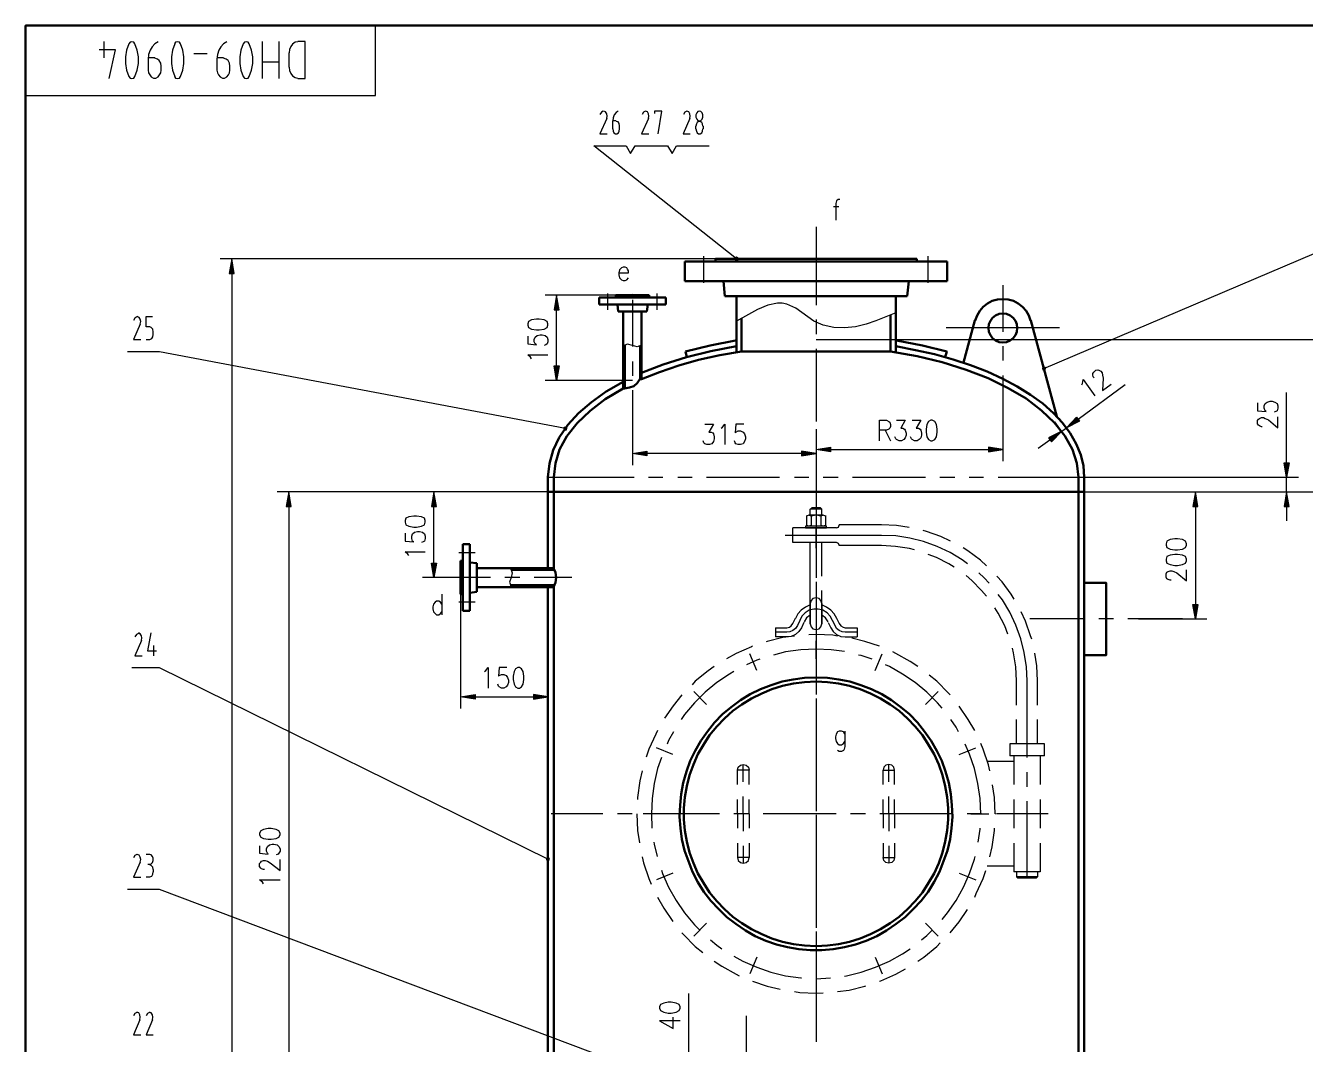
# Model space of a CAD drawing. Header units: millimetres. Extents: x -892 to 4698, y -3687 to 4524.
# Drawn here: x -892 to 1304, y 2776 to 4524 of the extents above; entities that cross this region are included whole.
import ezdxf

# ---------------------------------------------------------------- set-up
doc = ezdxf.new("R2010")
doc.units = ezdxf.units.MM
doc.layers.add('1', color=7, linetype='Continuous')

msp = doc.modelspace()

# ---------------------------------------------------------------- hatches: boundary and pattern name
h = msp.add_hatch(color=0)
h.dxf.hatch_style = 2
h.paths.add_polyline_path([(-542.3, 4098.2), (-533.8, 4098.2), (-537.7, 4123.6)])
h = msp.add_hatch(color=0)
h.dxf.hatch_style = 2
h.paths.add_polyline_path([(464.6, 4121), (462.6, 4122.3), (462.6, 4124.9), (464.6, 4126.2), (467.2, 4124.9), (467.2, 4122.3)])
h = msp.add_hatch(color=0)
h.dxf.hatch_style = 2
h.paths.add_polyline_path([(149.8, 4058.4), (147.9, 4059.7), (147.9, 4062.3), (149.8, 4063.7), (152.4, 4062.3), (152.4, 4059.7)])
h = msp.add_hatch(color=0)
h.dxf.hatch_style = 2
h.paths.add_polyline_path([(15.6, 4036.3), (24, 4036.3), (19.5, 4061)])
h = msp.add_hatch(color=0)
h.dxf.hatch_style = 2
h.paths.add_polyline_path([(15.6, 3939.8), (24, 3939.8), (19.5, 3915.1)])
h = msp.add_hatch(color=0)
h.dxf.hatch_style = 2
h.paths.add_polyline_path([(911.6, 3851.8), (916.9, 3845.3), (894.1, 3833.6)])
h = msp.add_hatch(color=0)
h.dxf.hatch_style = 2
h.paths.add_polyline_path([(863.4, 3816.7), (868.6, 3809.5), (886.2, 3827.7)])
h = msp.add_hatch(color=0)
h.dxf.hatch_style = 2
h.paths.add_polyline_path([(489.3, 3800.4), (489.3, 3792.5), (464.6, 3796.5)])
h = msp.add_hatch(color=0)
h.dxf.hatch_style = 2
h.paths.add_polyline_path([(760.5, 3800.4), (760.5, 3792.5), (785.2, 3796.5)])
h = msp.add_hatch(color=0)
h.dxf.hatch_style = 2
h.paths.add_polyline_path([(174.6, 3793.8), (174.6, 3785.4), (149.8, 3789.9)])
h = msp.add_hatch(color=0)
h.dxf.hatch_style = 2
h.paths.add_polyline_path([(439.8, 3793.8), (439.8, 3785.4), (464.6, 3789.9)])
h = msp.add_hatch(color=0)
h.dxf.hatch_style = 2
h.paths.add_polyline_path([(1268.1, 3773.6), (1276.6, 3773.6), (1272, 3748.9)])
h = msp.add_hatch(color=0)
h.dxf.hatch_style = 2
h.paths.add_polyline_path([(-444.5, 3698.7), (-436.1, 3698.7), (-440, 3724.1)])
h = msp.add_hatch(color=0)
h.dxf.hatch_style = 2
h.paths.add_polyline_path([(-194.9, 3698.7), (-186.5, 3698.7), (-191, 3724.1)])
h = msp.add_hatch(color=0)
h.dxf.hatch_style = 2
h.paths.add_polyline_path([(1111.1, 3698.7), (1119.5, 3698.7), (1115.6, 3724.1)])
h = msp.add_hatch(color=0)
h.dxf.hatch_style = 2
h.paths.add_polyline_path([(1268.1, 3698.7), (1276.6, 3698.7), (1272, 3724.1)])
h = msp.add_hatch(color=0)
h.dxf.hatch_style = 2
h.paths.add_polyline_path([(-194.9, 3601.6), (-186.5, 3601.6), (-191, 3576.8)])
h = msp.add_hatch(color=0)
h.dxf.hatch_style = 2
h.paths.add_polyline_path([(-145.4, 3574.2), (-147.4, 3575.5), (-147.4, 3578.1), (-145.4, 3579.4), (-142.8, 3578.1), (-142.8, 3575.5)])
h = msp.add_hatch(color=0)
h.dxf.hatch_style = 2
h.paths.add_polyline_path([(1111.1, 3530.6), (1119.5, 3530.6), (1115.6, 3505.8)])
h = msp.add_hatch(color=0)
h.dxf.hatch_style = 2
h.paths.add_polyline_path([(-120, 3376.1), (-120, 3368.3), (-145.4, 3372.2)])
h = msp.add_hatch(color=0)
h.dxf.hatch_style = 2
h.paths.add_polyline_path([(-20.3, 3376.1), (-20.3, 3368.3), (4.5, 3372.2)])
h = msp.add_hatch(color=0)
h.dxf.hatch_style = 2
h.paths.add_polyline_path([(747.4, 3170.2), (746.8, 3170.8), (746.8, 3172.1), (747.4, 3172.8), (748.7, 3172.1), (748.7, 3170.8)])
h = msp.add_hatch(color=0)
h.dxf.hatch_style = 2
h.paths.add_polyline_path([(772.2, 3170.2), (771.5, 3170.8), (771.5, 3172.1), (772.2, 3172.8), (773.5, 3172.1), (773.5, 3170.8)])

# ---------------------------------------------------------------- linework, layer by layer
at = {"layer": '1', "color": 0, "lineweight": 25}
for points in [[(-891.6, 4403.8), (-291.4, 4403.8), (-291.4, 4523.8)], [(-748.2, 4433.2), (-737.2, 4482), (-765.2, 4482)], [(-756.7, 4468.4), (-756.7, 4496.4)], [(-714.3, 4492.5), (-718.3, 4481.4), (-720.2, 4470.3), (-720.2, 4458.6), (-718.3, 4447.5), (-714.3, 4436.4), (-712.4, 4433.8), (-709.1, 4433.2), (-705.9, 4433.8), (-703.9, 4436.4), (-700, 4447.5), (-698.1, 4458.6), (-698.1, 4470.3), (-700, 4481.4), (-703.9, 4492.5), (-705.9, 4495.1), (-709.1, 4495.7), (-712.4, 4495.1), (-714.3, 4492.5)], [(-664.2, 4495.7), (-670, 4492.5), (-674.6, 4487.3), (-677.9, 4481.4), (-680.5, 4474.2), (-681.1, 4466.4)], [(-635.5, 4492.5), (-639.4, 4481.4), (-641.4, 4470.3), (-641.4, 4458.6), (-639.4, 4447.5), (-635.5, 4436.4)], [(-625.7, 4492.5), (-627.7, 4495.1), (-630.9, 4495.7), (-634.2, 4495.1), (-636.1, 4492.5)], [(-636.1, 4436.4), (-634.2, 4433.8), (-630.9, 4433.2), (-627.7, 4433.8), (-625.7, 4436.4), (-621.8, 4447.5), (-619.9, 4458.6), (-619.9, 4470.3), (-621.8, 4481.4), (-625.7, 4492.5)], [(-546.2, 4495.7), (-552.1, 4492.5), (-556.6, 4487.3), (-559.9, 4481.4), (-562.5, 4474.2), (-563.2, 4466.4)], [(-518.2, 4492.5), (-522.1, 4481.4), (-524.1, 4470.3), (-524.1, 4458.6), (-522.1, 4447.5), (-518.2, 4436.4), (-516.2, 4433.8), (-513, 4433.2), (-509.7, 4433.8), (-507.8, 4436.4), (-503.8, 4447.5), (-501.9, 4458.6), (-501.9, 4470.3), (-503.8, 4481.4), (-507.8, 4492.5), (-509.7, 4495.1), (-513, 4495.7), (-516.2, 4495.1), (-518.2, 4492.5)], [(-484.9, 4433.2), (-484.9, 4496.4)], [(-456.9, 4496.4), (-456.9, 4433.2)], [(-424.3, 4495.7), (-428.9, 4495.1), (-433.5, 4491.8), (-436.7, 4487.9), (-438.7, 4482.7), (-439.3, 4476.8)], [(-412, 4496.4), (-424.3, 4496.4)], [(-424.3, 4433.2), (-412, 4433.2), (-412, 4496.4)], [(-670, 4468.4), (-681.1, 4468.4)], [(-681.1, 4466.4), (-681.1, 4447.5)], [(-659, 4454), (-659.6, 4459.2), (-662.2, 4463.8), (-665.5, 4466.4), (-670, 4467.7)], [(-580.1, 4475.5), (-602.9, 4475.5)], [(-552.1, 4468.4), (-563.2, 4468.4)], [(-563.2, 4466.4), (-563.2, 4447.5)], [(-541, 4454), (-541.6, 4459.2), (-544.3, 4463.8), (-547.5, 4466.4), (-552.1, 4467.7)], [(-456.9, 4461.2), (-484.9, 4461.2)], [(-440, 4476.8), (-440, 4452.7)], [(-681.1, 4447.5), (-680.5, 4442.9), (-678.5, 4439), (-675.9, 4435.8), (-672, 4433.8), (-668.1, 4433.8), (-664.2, 4435.8), (-661.6, 4439), (-659.6, 4442.9), (-659, 4447.5)], [(-659, 4447.5), (-659, 4454)], [(-563.2, 4447.5), (-562.5, 4442.9), (-560.5, 4439), (-557.9, 4435.8), (-554, 4433.8), (-550.1, 4433.8), (-546.2, 4435.8), (-543.6, 4439), (-541.6, 4442.9), (-541, 4447.5)], [(-541, 4447.5), (-541, 4454)], [(-439.3, 4452.7), (-438.7, 4446.9), (-436.7, 4441.6), (-433.5, 4437.7), (-428.9, 4434.5), (-424.3, 4433.8)], [(99.6, 4377.1), (96.4, 4375.2), (93.8, 4371.3)], [(105.5, 4364.1), (106.1, 4368.6), (105.5, 4372.6), (103.5, 4375.8), (100.3, 4377.1)], [(125, 4377.1), (121.8, 4374.5), (118.5, 4370.6), (116.6, 4365.4), (115.9, 4360.2)], [(177.2, 4364.1), (177.8, 4368.6), (177.2, 4372.6), (175.2, 4375.8), (172, 4377.1), (168.7, 4375.2), (166.1, 4371.3)], [(193.5, 4338), (200, 4377.1), (187.6, 4377.1), (187.6, 4373.2)], [(248.2, 4364.1), (248.9, 4368.6), (248.2, 4372.6), (246.3, 4375.8), (243, 4377.1), (239.7, 4375.2), (237.1, 4371.3)], [(264.5, 4377.1), (261.9, 4376.5), (259.9, 4373.9), (258.6, 4370.6), (258.6, 4366.7), (259.9, 4363.4), (261.9, 4360.8), (264.5, 4360.2), (267.1, 4360.8), (269.1, 4363.4), (270.4, 4366.7), (270.4, 4370.6), (269.1, 4373.9), (267.1, 4376.5), (264.5, 4377.1)], [(105.5, 4364.1), (93.8, 4338), (106.1, 4338)], [(115.3, 4360.2), (115.3, 4346.5)], [(121.8, 4360.2), (115.3, 4360.2)], [(127.7, 4351.7), (127, 4355.6), (125, 4358.9), (121.8, 4359.5)], [(127.7, 4346.5), (127.7, 4351.1)], [(177.2, 4364.1), (165.4, 4338), (177.8, 4338)], [(248.2, 4364.1), (236.5, 4338), (248.9, 4338)], [(270.4, 4351.1), (269.7, 4355), (268.4, 4357.6), (265.8, 4359.5), (263.2, 4359.5), (260.6, 4357.6), (259.3, 4355), (258.6, 4351.1)], [(258.6, 4346.5), (258.6, 4351.1)], [(271, 4351.1), (271, 4346.5)], [(115.9, 4346.5), (116.6, 4342.6), (117.9, 4340), (120.5, 4338), (123.1, 4338), (125.7, 4340), (127, 4342.6), (127.7, 4346.5)], [(258.6, 4346.5), (259.3, 4342.6), (260.6, 4340), (263.2, 4338), (265.8, 4338), (268.4, 4340), (269.7, 4342.6), (270.4, 4346.5)], [(328.4, 4123.6), (83.3, 4317.2), (138.7, 4317.2)], [(138.7, 4317.2), (146.5, 4304.1), (154.4, 4317.2), (209.8, 4317.2)], [(209.8, 4317.2), (217.6, 4304.1), (225.4, 4317.2), (281.5, 4317.2)], [(505.6, 4225.3), (502.4, 4225.3), (499.8, 4223.3), (498.5, 4218.8), (498.5, 4190.1)], [(494.6, 4213.5), (503.7, 4213.5)], [(464.6, 4178.4), (464.6, 4044.1)], [(855.6, 3935.3), (1422.6, 4177), (1468.9, 4177)], [(300.4, 4123.6), (-557.9, 4123.6)], [(-542.3, 4098.2), (-533.8, 4098.2), (-537.7, 4123.6), (-542.3, 4098.2)], [(126.3, 4099.5), (142.6, 4099.5), (142.6, 4102.8), (141.3, 4106), (140, 4108), (137.4, 4109.3), (133.5, 4109.3), (130.9, 4108), (127.7, 4104.7), (126.3, 4099.5), (126.3, 4096.2), (127.7, 4091), (130.9, 4087.8), (133.5, 4086.5), (137.4, 4086.5), (140, 4087.8), (142.6, 4091)], [(272.3, 4082.6), (272.3, 4128.2)], [(328.4, 4126.2), (326.4, 4125.6), (325.8, 4123.6), (326.4, 4121.7), (328.4, 4121), (330.3, 4121.7), (331, 4123.6), (330.3, 4125.6), (328.4, 4126.2)], [(328.4, 4124.9), (327.1, 4124.3), (327.7, 4122.3), (329, 4122.3), (329.7, 4124.3), (328.4, 4124.9)], [(656.8, 4082.6), (656.8, 4128.2)], [(-537.7, 4098.2), (-537.7, -1404.1)], [(107.4, 4036.3), (107.4, 4064.3)], [(192.2, 4036.3), (192.2, 4064.3)], [(785.2, 4078.6), (785.2, 3998.5)], [(130.3, 4061), (-0.1, 4061)], [(15.6, 4036.3), (24, 4036.3), (19.5, 4061), (15.6, 4036.3)], [(149.8, 4053.2), (149.8, 3973.1)], [(601.4, 4031.1), (567.5, 4017.4), (550.6, 4011.5), (532.4, 4007), (513.5, 4005), (495.2, 4005.6), (477, 4009.6), (460.7, 4016.7), (430, 4038.9), (414.4, 4046.1), (406.6, 4047.4), (398.8, 4047.4), (381.8, 4044.1), (364.2, 4036.9), (328.4, 4016.7)], [(-700.7, 4023.9), (-703.9, 4021.9), (-706.5, 4018)], [(-694.8, 4011.5), (-694.1, 4016.1), (-694.8, 4020), (-696.8, 4023.2), (-700, 4024.5)], [(-678.5, 4007), (-685, 4007), (-685, 4024.5), (-673.9, 4024.5)], [(-30.1, 4009.6), (-28.8, 4005.6), (-23.5, 4003), (-15.1, 4001.7), (-10.5, 4001.7), (-2, 4003), (3.2, 4005.6), (4.5, 4009.6), (4.5, 4012.2), (3.2, 4016.1), (-2, 4018.7), (-10.5, 4020), (-15.1, 4020), (-23.5, 4018.7), (-28.8, 4016.1), (-30.1, 4012.2), (-30.1, 4009.6)], [(19.5, 3939.8), (19.5, 4036.3)], [(464.6, 4019.3), (464.6, 3994.6)], [(-694.8, 4011.5), (-706.5, 3985.4), (-694.1, 3985.4)], [(-672.6, 3998.5), (-673.3, 4003), (-675.9, 4005.6), (-678.5, 4007)], [(-672.6, 3993.9), (-672.6, 3998.5)], [(882.3, 4005), (688.1, 4005)], [(-685, 3985.4), (-678.5, 3985.4)], [(-678.5, 3985.4), (-675.2, 3986.7), (-673.3, 3990), (-672.6, 3993.9)], [(-30.1, 3990.7), (-30.1, 3977.6), (-15.1, 3976.3), (-17, 3977.6), (-19, 3981.5), (-19, 3985.4), (-17, 3989.4), (-13.8, 3992), (-8.6, 3993.3), (-5.3, 3993.3), (-0.1, 3992), (3.2, 3989.4), (4.5, 3985.4), (4.5, 3981.5), (3.2, 3977.6), (1.2, 3976.3), (-2, 3975)], [(165.4, 3975.7), (157.6, 3972.4), (149.8, 3975), (141.3, 3977), (133.5, 3974.4)], [(464.6, 3985.4), (1386.1, 3985.4)], [(34.5, 3832.3), (-661.6, 3963.9), (-717, 3963.9)], [(-23.5, 3952.2), (-25.5, 3954.8), (-30.1, 3958.7), (4.5, 3958.7)], [(464.6, 3969.2), (464.6, 3844.7)], [(785.2, 3973.7), (785.2, 3949)], [(15.6, 3939.8), (24, 3939.8), (19.5, 3915.1), (15.6, 3939.8)], [(149.8, 3947.6), (149.8, 3922.9)], [(855.6, 3937.9), (853.6, 3937.2), (853, 3935.3), (853.6, 3933.3), (855.6, 3932.7), (857.6, 3933.3), (858.2, 3935.3), (857.6, 3937.2), (855.6, 3937.9)], [(855.6, 3936.6), (854.3, 3935.9), (854.9, 3934), (856.3, 3934), (856.9, 3935.9), (855.6, 3936.6)], [(941.6, 3919.6), (940.3, 3920.9), (939.7, 3924.8), (939.7, 3926.8), (941, 3929.4), (944.9, 3932.7), (948.1, 3933.3), (950.1, 3932.7), (953.4, 3930.7), (955.3, 3928.1), (956, 3924.2), (957.3, 3919), (956, 3897.5), (971, 3908.5)], [(149.8, 3915.1), (-0.1, 3915.1)], [(785.2, 3923.5), (785.2, 3843.4)], [(920.8, 3907.2), (922.1, 3909.8), (922.7, 3916.4), (942.9, 3888.3)], [(149.8, 3898.1), (149.8, 3818)], [(914.3, 3848.6), (995.1, 3907.9)], [(1272, 3773.6), (1272, 3894.2)], [(1221.9, 3876.6), (1221.9, 3862.9), (1236.8, 3861.6), (1235.5, 3862.9), (1233.6, 3867.5), (1233.6, 3871.4), (1235.5, 3875.3), (1238.8, 3877.9), (1244, 3879.2), (1247.3, 3879.2), (1251.8, 3877.9), (1255.7, 3875.3), (1257, 3871.4), (1257, 3867.5), (1255.7, 3862.9), (1253.8, 3861.6), (1250.5, 3860.3)], [(149.8, 3853.8), (149.8, 3769.7)], [(573.4, 3811.4), (573.4, 3846.6), (585.8, 3846.6), (589.7, 3844.7), (591, 3843.4), (592.3, 3839.5), (592.3, 3836.2), (591, 3832.9), (589.7, 3831.6), (585.8, 3829.7), (573.4, 3829.7)], [(602.7, 3846.6), (617.7, 3846.6), (609.9, 3832.9), (613.8, 3832.9), (616.4, 3831.6), (617.7, 3829.7), (619, 3824.5), (619, 3821.2), (617.7, 3816.7), (615.1, 3813.4), (611.2, 3811.4), (607.3, 3811.4), (602.7, 3813.4), (601.4, 3814.7), (600.1, 3818)], [(629.5, 3846.6), (644.4, 3846.6), (636.6, 3832.9), (640.5, 3832.9), (643.1, 3831.6), (644.4, 3829.7), (645.8, 3824.5), (645.8, 3821.2), (644.4, 3816.7), (641.8, 3813.4), (637.9, 3811.4), (633.4, 3811.4), (629.5, 3813.4), (628.2, 3814.7), (626.9, 3818)], [(661.4, 3846.6), (657.5, 3844.7), (654.9, 3839.5), (653.6, 3831.6), (653.6, 3826.4), (654.9, 3818), (657.5, 3813.4), (661.4, 3811.4), (664, 3811.4), (668.6, 3813.4), (671.2, 3818), (672.5, 3826.4), (672.5, 3831.6), (671.2, 3839.5), (668.6, 3844.7), (664, 3846.6), (661.4, 3846.6)], [(785.2, 3843.4), (785.2, 3776.3)], [(886.9, 3826.4), (874.5, 3844)], [(894.7, 3832.3), (882.3, 3849.9)], [(911.6, 3851.8), (916.9, 3845.3), (894.1, 3833.6), (911.6, 3851.8)], [(1230.3, 3835.6), (1229, 3835.6), (1225.8, 3836.9), (1223.8, 3838.2), (1221.9, 3840.8), (1221.9, 3846), (1223.8, 3848.6), (1225.8, 3849.9), (1229, 3851.2), (1232.3, 3851.2), (1235.5, 3849.9), (1240.8, 3847.3), (1257, 3833.6), (1257, 3852.5)], [(34.5, 3834.9), (32.5, 3834.3), (31.9, 3832.3), (32.5, 3830.3), (34.5, 3829.7), (36.4, 3830.3), (37.1, 3832.3), (36.4, 3834.3), (34.5, 3834.9)], [(34.5, 3833.6), (33.2, 3832.9), (33.8, 3831), (35.1, 3831), (35.8, 3832.9), (34.5, 3833.6)], [(273.6, 3840.1), (288.6, 3840.1), (280.8, 3826.4), (284.7, 3826.4), (287.3, 3825.1), (288.6, 3823.2), (289.9, 3818), (289.9, 3814.7), (288.6, 3810.1), (286, 3806.2), (282.1, 3804.9), (277.5, 3804.9), (273.6, 3806.2), (272.3, 3808.2), (271, 3811.4)], [(301.7, 3832.9), (304.3, 3834.9), (308.2, 3840.1), (308.2, 3804.9)], [(340.8, 3840.1), (327.1, 3840.1), (325.8, 3825.1), (327.1, 3826.4), (331, 3828.4), (334.9, 3828.4), (339.5, 3826.4), (342.1, 3823.2), (343.4, 3818), (343.4, 3814.7), (342.1, 3810.1), (339.5, 3806.2), (334.9, 3804.9), (331, 3804.9), (327.1, 3806.2), (325.8, 3808.2), (324.5, 3811.4)], [(464.6, 3831.6), (464.6, 3776.3)], [(583.2, 3829.7), (592.3, 3811.4)], [(863.4, 3816.7), (868.6, 3809.5), (886.2, 3827.7), (863.4, 3816.7)], [(886.2, 3827.7), (894.1, 3833.6)], [(464.6, 3819.3), (464.6, 3794.5)], [(464.6, 3819.3), (464.6, 3769.7)], [(489.3, 3800.4), (489.3, 3792.5), (464.6, 3796.5), (489.3, 3800.4)], [(760.5, 3800.4), (760.5, 3792.5), (785.2, 3796.5), (760.5, 3800.4)], [(866, 3812.7), (845.8, 3798.4)], [(174.6, 3793.8), (174.6, 3785.4), (149.8, 3789.9), (174.6, 3793.8)], [(439.8, 3789.9), (174.6, 3789.9)], [(439.8, 3793.8), (439.8, 3785.4), (464.6, 3789.9), (439.8, 3793.8)], [(489.3, 3796.5), (760.5, 3796.5)], [(464.6, 3769.1), (464.6, 3644.6)], [(1268.1, 3773.6), (1276.6, 3773.6), (1272, 3748.9), (1268.1, 3773.6)], [(4.5, 3748.9), (152.4, 3748.9)], [(177.2, 3748.9), (201.9, 3748.9)], [(227.4, 3748.9), (252.1, 3748.9)], [(276.9, 3748.9), (402, 3748.9)], [(427.4, 3748.9), (452.2, 3748.9)], [(477, 3748.9), (502.4, 3748.9)], [(527.1, 3748.9), (652.3, 3748.9)], [(677, 3748.9), (702.5, 3748.9)], [(727.2, 3748.9), (752, 3748.9)], [(777.4, 3748.9), (924.7, 3748.9)], [(924.7, 3748.9), (1292.2, 3748.9)], [(1272, 3724.1), (1272, 3748.9)], [(-41.8, 3724.1), (-460.2, 3724.1)], [(-444.5, 3698.7), (-436.1, 3698.7), (-440, 3724.1), (-444.5, 3698.7)], [(60.5, 3724.1), (-210.6, 3724.1)], [(-194.9, 3698.7), (-186.5, 3698.7), (-191, 3724.1), (-194.9, 3698.7)], [(325.8, 3724.1), (1135.2, 3724.1)], [(924.7, 3724.1), (1292.2, 3724.1)], [(933.8, 3724.1), (1386.1, 3724.1)], [(993.8, 3724.1), (1386.1, 3724.1)], [(1111.1, 3698.7), (1119.5, 3698.7), (1115.6, 3724.1), (1111.1, 3698.7)], [(1268.1, 3698.7), (1276.6, 3698.7), (1272, 3724.1), (1268.1, 3698.7)], [(-440, 3698.7), (-440, 2498.9)], [(-191, 3601.6), (-191, 3698.7)], [(472.4, 3696.7), (474.4, 3694.1), (454.8, 3694.1), (457.4, 3696.7)], [(454.8, 3683.7), (454.8, 3694.1)], [(472.4, 3696.7), (457.4, 3696.7)], [(464.6, 3696.7), (464.6, 3576.2)], [(474.4, 3683.7), (474.4, 3694.1)], [(1115.6, 3698.7), (1115.6, 3530.6)], [(1272, 3698.7), (1272, 3673.9)], [(-240.6, 3672), (-239.3, 3667.4), (-234, 3664.8), (-225.6, 3663.5), (-221, 3663.5), (-212.5, 3664.8), (-207.3, 3667.4), (-206, 3672), (-206, 3674.6), (-207.3, 3678.5), (-212.5, 3681.1), (-221, 3682.4), (-225.6, 3682.4), (-234, 3681.1), (-239.3, 3678.5), (-240.6, 3674.6), (-240.6, 3672)], [(473.1, 3682.4), (464.6, 3683.7), (456.1, 3682.4), (452.2, 3683.7), (448.3, 3682.4)], [(448.3, 3683.1), (448.3, 3666.1)], [(477, 3683.7), (452.2, 3683.7)], [(456.1, 3683.1), (456.1, 3666.1)], [(480.9, 3682.4), (477, 3683.7), (473.1, 3682.4)], [(473.1, 3683.1), (473.1, 3666.1)], [(480.9, 3683.1), (480.9, 3666.1)], [(499.8, 3662.2), (503, 3663.5), (504.3, 3666.8), (504.3, 3667.4)], [(576.7, 3667.4), (504.3, 3667.4)], [(624.2, 3662.9), (602.7, 3666.1), (576.7, 3667.4)], [(-240.6, 3653.1), (-240.6, 3639.4), (-225.6, 3638.1), (-227.5, 3639.4), (-228.8, 3644), (-228.8, 3647.9), (-227.5, 3651.8), (-224.3, 3654.4), (-219.1, 3655.7), (-215.8, 3655.7), (-210.6, 3654.4), (-207.3, 3651.8), (-206, 3647.9), (-206, 3644), (-207.3, 3639.4), (-209.3, 3638.1), (-212.5, 3636.8)], [(576.7, 3649.2), (411.8, 3649.2)], [(499.8, 3662.2), (424.8, 3662.2)], [(499.8, 3636.8), (424.8, 3636.8), (424.8, 3662.2)], [(482.8, 3662.2), (482.8, 3664.8), (446.3, 3664.8), (446.3, 3662.2), (482.8, 3662.2)], [(448.3, 3666.8), (452.2, 3665.5), (456.1, 3666.8)], [(477, 3664.8), (452.2, 3664.8)], [(456.1, 3666.1), (464.6, 3664.8), (473.1, 3666.1)], [(464.6, 3627), (464.6, 3662.2)], [(473.1, 3666.8), (477, 3665.5), (480.9, 3666.8)], [(724.6, 3600.3), (715.5, 3607.5), (694.6, 3619.8), (672.5, 3630.3), (649, 3638.7), (625.6, 3644.6), (601.4, 3648.5), (576.7, 3649.2)], [(695.3, 3639.4), (679, 3647.2), (654.2, 3655.7), (648.4, 3657.6)], [(454.8, 3497.3), (454.8, 3636.8)], [(474.4, 3579.4), (474.4, 3636.8)], [(504.3, 3632.2), (503, 3635.5), (499.8, 3636.8)], [(504.3, 3631.6), (504.3, 3632.2)], [(576.7, 3631.6), (504.3, 3631.6)], [(633.4, 3624.4), (624.9, 3626.4), (600.8, 3630.3), (576.7, 3631.6)], [(757.2, 3597), (746.8, 3606.8), (725.3, 3622.4), (716.8, 3627.7)], [(1065.4, 3632.2), (1066.8, 3628.3), (1072, 3625.7), (1080.4, 3624.4), (1085, 3624.4), (1093.5, 3625.7), (1098.7, 3628.3), (1100, 3632.2), (1100, 3634.8), (1098.7, 3639.4), (1093.5, 3642), (1085, 3643.3), (1080.4, 3643.3), (1072, 3642), (1066.8, 3639.4), (1065.4, 3634.8), (1065.4, 3632.2)], [(-234, 3614.6), (-236, 3617.2), (-240.6, 3621.1), (-206, 3621.1)], [(-194.9, 3601.6), (-186.5, 3601.6), (-191, 3576.8), (-194.9, 3601.6)], [(-120, 3619.2), (-148, 3619.2)], [(464.6, 3619.2), (464.6, 3594.4)], [(701.8, 3594.4), (692.7, 3600.3), (671.2, 3611.4), (656.8, 3616.6)], [(1065.4, 3605.5), (1066.8, 3601.6), (1072, 3599), (1080.4, 3597.7), (1085, 3597.7), (1093.5, 3599), (1098.7, 3601.6), (1100, 3605.5), (1100, 3608.1), (1098.7, 3612.7), (1093.5, 3615.3), (1085, 3616.6), (1080.4, 3616.6), (1072, 3615.3), (1066.8, 3612.7), (1065.4, 3608.1), (1065.4, 3605.5)], [(-59.4, 3593.1), (-56.8, 3584.7), (-58.7, 3576.8), (-61.3, 3569), (-58.1, 3560.5)], [(757.2, 3544.9), (748.7, 3554.7), (731.8, 3571.6), (722, 3580.1)], [(761.8, 3567.1), (753.3, 3576.2), (744.2, 3584.7)], [(804.8, 3539.7), (799.6, 3548.2), (783.9, 3569.7), (774.8, 3579.4)], [(1073.9, 3572.3), (1072, 3572.3), (1068.7, 3573.6), (1066.8, 3574.9), (1065.4, 3577.5), (1065.4, 3583.3), (1066.8, 3586), (1068.7, 3587.3), (1072, 3588.6), (1075.2, 3588.6), (1078.5, 3587.3), (1083.7, 3584.7), (1100, 3571), (1100, 3589.9)], [(-158.4, 3576.8), (-210.6, 3576.8)], [(-93.9, 3576.8), (-158.4, 3576.8)], [(-43.7, 3576.8), (-69.2, 3576.8)], [(45.5, 3576.8), (-19, 3576.8)], [(464.6, 3569.7), (464.6, 3444.5)], [(-177.3, 3531.2), (-180, 3534.5), (-182.6, 3536.4), (-186.5, 3536.4), (-189.1, 3534.5), (-191.7, 3531.2), (-193, 3526.6), (-193, 3523.4), (-191.7, 3518.2), (-189.1, 3514.9), (-186.5, 3513), (-182.6, 3513), (-180, 3514.9), (-177.3, 3518.2)], [(-177.3, 3548.2), (-177.3, 3513)], [(-145.4, 3548.2), (-145.4, 3352)], [(474.4, 3532.5), (473.1, 3537.7), (469.8, 3541), (464.6, 3542.3), (459.4, 3541), (456.1, 3537.7), (454.8, 3532.5), (454.8, 3497.3), (456.1, 3492.1), (459.4, 3488.8), (464.6, 3487.5), (469.8, 3488.8), (473.1, 3492.1), (474.4, 3497.3), (474.4, 3554.7)], [(464.6, 3551.4), (464.6, 3526)], [(464.6, 3542.9), (464.6, 3468)], [(826.9, 3399.6), (825.6, 3423.7), (821.7, 3448.4), (815.8, 3471.9), (807.4, 3495.4), (796.9, 3517.5), (784.6, 3538.4), (777.4, 3547.5)], [(-120, 3534.5), (-148, 3534.5)], [(4.5, 3524.7), (4.5, 3352)], [(514.8, 3483), (509.5, 3483.6), (504.3, 3486.2), (499.8, 3489.5), (497.2, 3494.7), (492.6, 3503.2), (488.7, 3510.4), (483.5, 3516.2), (476.3, 3520.8), (468.5, 3522.7), (460.7, 3522.7), (452.8, 3520.8), (445.7, 3516.2), (440.5, 3510.4), (436.6, 3503.2), (432.6, 3494.7), (429.4, 3489.5), (424.8, 3486.2), (419.6, 3483.6), (414.4, 3483), (394.8, 3483)], [(454.8, 3529.9), (446.3, 3526), (439.2, 3520.8), (433.3, 3514.3), (429.4, 3506.4)], [(474.4, 3532.5), (474.4, 3497.3)], [(500.4, 3506.4), (495.9, 3514.3), (490, 3520.8), (482.8, 3526), (474.4, 3529.9)], [(793.7, 3479.7), (788.5, 3494.1), (777.4, 3515.6), (771.5, 3524.7)], [(834.7, 3471.3), (832.8, 3477.1), (824.3, 3501.9), (816.5, 3518.2)], [(1111.1, 3530.6), (1119.5, 3530.6), (1115.6, 3505.8), (1111.1, 3530.6)], [(394.8, 3490.8), (414.4, 3490.8), (419, 3491.5), (422.2, 3494.1), (424.8, 3498), (429.4, 3507.1)], [(443.7, 3499.9), (439.8, 3490.8), (435.3, 3484.3), (429.4, 3479.1), (422.2, 3475.8), (414.4, 3475.2), (394.8, 3475.2)], [(454.8, 3512.3), (448.3, 3507.7), (444.4, 3500.6)], [(464.6, 3501.2), (464.6, 3376.1)], [(485.4, 3500.6), (480.9, 3507.7), (474.4, 3512.3)], [(485.4, 3499.9), (490, 3490.8), (493.9, 3484.3), (499.8, 3479.1), (506.9, 3475.8), (514.8, 3475.2), (535, 3475.2)], [(499.8, 3507.1), (504.3, 3498), (506.9, 3494.1), (510.9, 3491.5), (514.8, 3490.8), (535, 3490.8), (535, 3475.2)], [(924.7, 3505.8), (831.5, 3505.8)], [(974.9, 3505.8), (950.1, 3505.8)], [(1093.5, 3505.8), (999.6, 3505.8)], [(1017.9, 3505.8), (1135.2, 3505.8)], [(-698.1, 3481), (-701.3, 3479.1), (-703.9, 3475.2)], [(-692.8, 3468.6), (-692.2, 3473.2), (-692.8, 3477.1), (-694.8, 3480.4), (-698.1, 3481.7)], [(-676.5, 3481.7), (-682.4, 3451.1), (-666.8, 3451.1)], [(427.4, 3476.5), (407.9, 3473.9), (380.5, 3467.3), (379.2, 3466.7)], [(394.8, 3490.8), (394.8, 3475.2)], [(501.7, 3476.5), (493.3, 3477.8), (464.6, 3479.1), (452.2, 3478.4)], [(535, 3483), (514.8, 3483)], [(573.4, 3458.9), (548.6, 3467.3), (525.8, 3472.6)], [(-692.8, 3468.6), (-703.9, 3442.6), (-691.5, 3442.6)], [(-672, 3460.2), (-672, 3442.6)], [(355.7, 3458.9), (353.8, 3458.2), (327.7, 3446.5), (310.8, 3437.4)], [(513.5, 3449.7), (490.6, 3453), (464.6, 3453.7), (438.5, 3453), (412.4, 3449.1), (391.6, 3443.9)], [(464.6, 3437.4), (464.6, 3468)], [(639.2, 3424.3), (626.2, 3432.8), (601.4, 3446.5), (596.2, 3449.1)], [(808.7, 3399.6), (807.4, 3423.7), (803.5, 3447.8), (801.5, 3455.6)], [(368.1, 3436.7), (362.9, 3434.8), (345.3, 3426.9)], [(362.9, 3417.2), (351.2, 3445.8)], [(561, 3436.7), (542.1, 3443.2), (537.6, 3443.9)], [(566.2, 3417.2), (578, 3445.8)], [(680.9, 3352.6), (673.1, 3361.8), (654.9, 3380), (634.7, 3397), (613.2, 3411.3), (590.4, 3424.3), (583.8, 3426.9)], [(844.5, 3399.6), (843.2, 3425.6), (840, 3447.1)], [(4.5, 3093.9), (-661.6, 3421.7), (-709.1, 3421.7)], [(-104.4, 3415.9), (-101.7, 3417.2), (-97.8, 3422.4), (-97.8, 3387.2)], [(-65.9, 3422.4), (-78.9, 3422.4), (-80.2, 3407.4), (-78.9, 3408.7), (-75, 3410.6), (-71.1, 3410.6), (-67.2, 3408.7), (-64.6, 3405.4), (-63.3, 3400.9), (-63.3, 3397), (-64.6, 3392.4), (-67.2, 3389.1), (-71.1, 3387.2), (-75, 3387.2), (-78.9, 3389.1), (-80.2, 3390.4), (-81.5, 3393.7)], [(-47, 3422.4), (-50.9, 3420.4), (-53.5, 3415.9), (-54.8, 3407.4), (-54.8, 3402.2), (-53.5, 3393.7), (-50.9, 3389.1), (-47, 3387.2), (-44.4, 3387.2), (-40.5, 3389.1), (-37.9, 3393.7), (-36.6, 3402.2), (-36.6, 3407.4), (-37.9, 3415.9), (-40.5, 3420.4), (-44.4, 3422.4), (-47, 3422.4)], [(323.8, 3415.9), (316, 3411.3), (294.5, 3397), (274.3, 3380), (256, 3361.8), (239.1, 3341.6), (233.2, 3333.1)], [(289.9, 3424.3), (279.5, 3416.5), (257.3, 3398.9), (252.1, 3393)], [(464.6, 3419.1), (464.6, 3394.4)], [(694.6, 3375.5), (692, 3378.7), (671.8, 3398.9), (658.8, 3409.3)], [(808.7, 3357.9), (808.7, 3399.6)], [(826.9, 3267.9), (826.9, 3399.6)], [(844.5, 3357.9), (844.5, 3399.6)], [(-120, 3376.1), (-120, 3368.3), (-145.4, 3372.2), (-120, 3376.1)], [(-120, 3372.2), (-20.3, 3372.2)], [(-20.3, 3376.1), (-20.3, 3368.3), (4.5, 3372.2), (-20.3, 3376.1)], [(234.5, 3375.5), (219.5, 3356.6), (204.6, 3335.7)], [(276.9, 3359.2), (254.7, 3381.3)], [(464.6, 3369.6), (464.6, 3244.5)], [(652.3, 3359.2), (674.4, 3381.3)], [(464.6, 3351.3), (464.6, 3325.9)], [(737, 3314.2), (725.9, 3333.1), (710.3, 3355.9)], [(709, 3312.2), (705.1, 3320.1), (695.9, 3333.1)], [(808.7, 3291.4), (808.7, 3333.1)], [(844.5, 3291.4), (844.5, 3333.1)], [(192.8, 3314.2), (189.6, 3308.3), (177.8, 3282.3), (173.3, 3268.6)], [(220.2, 3312.2), (211.7, 3297.2), (209.1, 3290.7)], [(464.6, 3301.2), (464.6, 3176)], [(514.1, 3308.3), (511.5, 3312.2), (508.2, 3313.5), (504.3, 3313.5), (501.7, 3312.2), (499.1, 3308.3), (497.8, 3303.8), (497.8, 3300.5), (499.1, 3295.3), (501.7, 3292), (504.3, 3290.1), (508.2, 3290.1), (511.5, 3292), (514.1, 3295.3)], [(514.1, 3313.5), (514.1, 3286.8), (512.8, 3282.3), (511.5, 3280.3), (508.2, 3278.4), (504.3, 3278.4), (501.7, 3280.3)], [(218.9, 3273.1), (190.9, 3284.9)], [(710.3, 3273.1), (738.9, 3284.9)], [(747.4, 3171.5), (746.1, 3197.5), (742.2, 3223.6), (736.3, 3249), (727.9, 3273.8), (720.7, 3290.7)], [(763.1, 3245.1), (760.5, 3255.5), (751.3, 3282.3), (747.4, 3292)], [(856.9, 3271.2), (856.9, 3291.4), (796.9, 3291.4), (796.9, 3271.2)], [(199.3, 3267.9), (192.8, 3249), (187, 3223.6), (183.7, 3197.5), (182.4, 3171.5), (183, 3146.7)], [(349.9, 3221.7), (349.9, 3246.4), (329.7, 3246.4), (331, 3251.6), (334.9, 3254.9), (339.5, 3256.2), (344.7, 3254.9), (348.6, 3251.6), (349.9, 3246.4)], [(339.5, 3226.2), (339.5, 3256.2)], [(599.5, 3246.4), (598.2, 3251.6), (594.9, 3254.9), (589.7, 3256.2), (584.5, 3254.9), (581.2, 3251.6), (579.9, 3246.4), (599.5, 3246.4)], [(589.7, 3226.2), (589.7, 3256.2)], [(804.1, 3261.4), (758.5, 3261.4)], [(856.9, 3271.2), (796.9, 3271.2)], [(804.1, 3271.2), (804.1, 3221.7)], [(849.1, 3271.2), (849.1, 3221.7)], [(166.1, 3245.1), (162.2, 3228.2), (158.3, 3199.5), (158.3, 3196.2)], [(329.7, 3221.7), (329.7, 3246.4)], [(579.9, 3221.7), (579.9, 3246.4)], [(599.5, 3221.7), (599.5, 3246.4)], [(826.9, 3217.7), (826.9, 3243.2)], [(464.6, 3219.7), (464.6, 3194.3)], [(772.2, 3171.5), (770.9, 3199.5), (767.6, 3221)], [(329.7, 3171.5), (329.7, 3196.2)], [(339.5, 3171.5), (339.5, 3201.4)], [(349.9, 3171.5), (349.9, 3196.2)], [(579.9, 3171.5), (579.9, 3196.2)], [(589.7, 3171.5), (589.7, 3201.4)], [(599.5, 3171.5), (599.5, 3196.2)], [(804.1, 3196.2), (804.1, 3146.7)], [(826.9, 3061.3), (826.9, 3193)], [(849.1, 3196.2), (849.1, 3146.7)], [(99, 3171.5), (10.3, 3171.5)], [(149.2, 3171.5), (123.7, 3171.5)], [(157, 3171.5), (158.3, 3142.8), (161.5, 3121.9)], [(198.7, 3171.5), (168.1, 3171.5)], [(299, 3171.5), (173.9, 3171.5)], [(349.2, 3171.5), (323.8, 3171.5)], [(329.7, 3171.5), (329.7, 3146.7)], [(339.5, 3171.5), (339.5, 3141.5)], [(349.9, 3171.5), (349.9, 3146.7)], [(499.1, 3171.5), (374, 3171.5)], [(464.6, 3169.5), (464.6, 3044.4)], [(549.3, 3171.5), (523.9, 3171.5)], [(699.2, 3171.5), (574.1, 3171.5)], [(579.9, 3171.5), (579.9, 3146.7)], [(589.7, 3171.5), (589.7, 3141.5)], [(599.5, 3171.5), (599.5, 3146.7)], [(748.7, 3171.5), (724, 3171.5)], [(730.5, 3171.5), (761.1, 3171.5)], [(862.8, 3171.5), (774.1, 3171.5)], [(-490.2, 3135.6), (-488.2, 3131.7), (-483.6, 3129.1), (-475.2, 3127.8), (-470, 3127.8), (-461.5, 3129.1), (-456.9, 3131.7), (-455, 3135.6), (-455, 3138.2), (-456.9, 3142.1), (-461.5, 3144.8), (-470, 3146.1), (-475.2, 3146.1), (-483.6, 3144.8), (-488.2, 3142.1), (-490.2, 3138.2), (-490.2, 3135.6)], [(464.6, 3151.3), (464.6, 3126.5)], [(742.9, 3122.6), (746.1, 3145.4), (746.1, 3146.7)], [(763.1, 3097.8), (767, 3114.8), (770.9, 3142.8), (770.9, 3146.7)], [(-490.2, 3116.7), (-490.2, 3103.7), (-475.2, 3102.4), (-476.5, 3103.7), (-478.4, 3107.6), (-478.4, 3111.5), (-476.5, 3115.4), (-473.2, 3118), (-468.7, 3119.3), (-465.4, 3119.3), (-460.2, 3118), (-456.9, 3115.4), (-455, 3111.5), (-455, 3107.6), (-456.9, 3103.7), (-458.2, 3102.4), (-461.5, 3101.1)], [(186.3, 3122.6), (187, 3119.3), (192.2, 3098.5)], [(329.7, 3121.3), (329.7, 3096.5)], [(349.9, 3121.3), (349.9, 3096.5)], [(579.9, 3121.3), (579.9, 3096.5), (599.5, 3096.5), (598.2, 3091.3), (594.9, 3088.1), (589.7, 3086.7), (584.5, 3088.1), (581.2, 3091.3), (579.9, 3096.5)], [(599.5, 3121.3), (599.5, 3096.5)], [(804.1, 3121.3), (804.1, 3071.8)], [(849.1, 3121.3), (849.1, 3071.8)], [(-700.7, 3101.7), (-703.9, 3099.8), (-706.5, 3095.9)], [(-694.8, 3088.7), (-694.1, 3093.3), (-694.8, 3097.2), (-696.8, 3100.4), (-700, 3101.7)], [(-685, 3102.4), (-678.5, 3102.4)], [(-678.5, 3084.8), (-675.9, 3085.4), (-673.9, 3088.1), (-672.6, 3091.3), (-672.6, 3095.2), (-673.9, 3098.5), (-675.9, 3101.1), (-678.5, 3101.7)], [(4.5, 3096.5), (2.5, 3095.9), (1.9, 3093.9), (2.5, 3092), (4.5, 3091.3), (6.4, 3092), (7.1, 3093.9), (6.4, 3095.9), (4.5, 3096.5)], [(166.1, 3097.8), (168.7, 3087.4), (177.8, 3060.7), (181.7, 3050.9)], [(329.7, 3096.5), (331, 3091.3), (334.9, 3088.1), (339.5, 3086.7), (344.7, 3088.1), (348.6, 3091.3), (349.9, 3096.5), (329.7, 3096.5)], [(339.5, 3116.7), (339.5, 3086.7)], [(464.6, 3101.1), (464.6, 2976)], [(589.7, 3116.7), (589.7, 3086.7)], [(680.9, 2990.3), (690.1, 3001.4), (705.1, 3022.9), (717.4, 3045.7), (727.9, 3069.2), (736.3, 3093.9), (737.6, 3098.5)], [(-694.8, 3088.7), (-706.5, 3062.6), (-694.1, 3062.6)], [(-678.5, 3084.8), (-681.8, 3084.8)], [(-672.6, 3075.7), (-673.3, 3080.2), (-675.9, 3082.8), (-678.5, 3084.1)], [(-672.6, 3075.7), (-672.6, 3071.8)], [(-481.7, 3075.7), (-483.6, 3075.7), (-486.9, 3077), (-488.2, 3078.3), (-490.2, 3080.9), (-490.2, 3086.1), (-488.2, 3088.7), (-486.9, 3090), (-483.6, 3091.3), (-480.4, 3091.3), (-476.5, 3090), (-471.9, 3087.4), (-455, 3074.4), (-455, 3093.3)], [(4.5, 3095.2), (3.2, 3094.6), (3.8, 3092.6), (5.1, 3092.6), (5.8, 3094.6), (4.5, 3095.2)], [(199.3, 3075), (201.3, 3069.2), (211.7, 3045.7), (224.8, 3022.9), (239.1, 3001.4), (256, 2981.2), (265.2, 2972.1)], [(737, 3028.7), (739.6, 3034.6), (751.3, 3060.7), (755.9, 3074.4)], [(804.1, 3081.5), (758.5, 3081.5)], [(-678.5, 3062.6), (-685, 3062.6)], [(-678.5, 3063.3), (-675.2, 3064.6), (-673.3, 3067.9), (-672.6, 3071.8)], [(-483.6, 3051.6), (-484.9, 3054.2), (-490.2, 3058.1), (-455, 3058.1)], [(218.9, 3069.8), (190.9, 3058.1)], [(710.3, 3069.8), (738.9, 3058.1)], [(849.1, 3071.8), (804.1, 3071.8)], [(808.7, 3071.8), (808.7, 3063.3)], [(842.6, 3061.3), (844.5, 3063.3), (808.7, 3063.3), (810.6, 3061.3)], [(842.6, 3061.3), (810.6, 3061.3)], [(844.5, 3071.8), (844.5, 3063.3)], [(143.3, 2738.1), (-661.6, 3041.8), (-717, 3041.8)], [(192.8, 3028.7), (203.2, 3009.8), (218.9, 2987)], [(464.6, 3019.6), (464.6, 2994.2)], [(694.6, 2967.5), (710.3, 2986.4), (724.6, 3007.2)], [(234.5, 2967.5), (237.1, 2964.2), (257.3, 2944), (270.4, 2933.6)], [(276.9, 2983.8), (254.7, 2961.6)], [(464.6, 2969.4), (464.6, 2844.3)], [(645.8, 2955.1), (654.9, 2962.9), (664, 2972.1)], [(652.3, 2983.8), (674.4, 2961.6)], [(283.4, 2955.1), (294.5, 2946), (303, 2940.1)], [(464.6, 2951.2), (464.6, 2926.4)], [(639.2, 2918.6), (649.7, 2925.8), (671.8, 2944), (677.7, 2949.9)], [(323.8, 2927.1), (338.8, 2918.6), (362.9, 2908.2), (387, 2899.7), (412.4, 2893.8), (438.5, 2889.9), (439.8, 2889.9)], [(362.9, 2925.8), (351.2, 2897.1)], [(513.5, 2893.2), (516.7, 2893.8), (542.1, 2899.7), (566.9, 2908.2), (590.4, 2918.6), (613.2, 2931), (626.2, 2940.1)], [(566.2, 2925.8), (578, 2897.1)], [(289.9, 2918.6), (303, 2910.1), (327.7, 2896.5), (332.9, 2893.8)], [(464.6, 2905.6), (464.6, 2874.9)], [(464.6, 2901), (464.6, 2780.5)], [(573.4, 2884.1), (576, 2884.7), (601.4, 2896.5), (618.4, 2905.6)], [(355.7, 2884.1), (380.5, 2875.6), (403.3, 2870.4)], [(464.6, 2888.6), (489.3, 2889.9)], [(246.3, 2762.9), (246.3, 2863.2)], [(427.4, 2866.5), (436.6, 2865.2), (464.6, 2863.9), (477, 2864.5)], [(501.7, 2866.5), (521.3, 2869.1), (548.6, 2875.6), (550, 2876.3)], [(196.1, 2837.8), (198, 2833.9), (203.2, 2831.3), (211.1, 2829.3), (216.3, 2829.3), (224.8, 2831.3), (230, 2833.9), (231.3, 2837.8), (231.3, 2840.4), (230, 2844.3), (224.8, 2846.9), (216.3, 2848.2), (211.1, 2848.2), (203.2, 2846.9), (198, 2844.3), (196.1, 2840.4), (196.1, 2837.8)], [(-700.7, 2830.6), (-703.9, 2828.7), (-706.5, 2824.8)], [(-695.4, 2818.2), (-706.5, 2792.2), (-694.1, 2792.2)], [(-695.4, 2818.2), (-694.8, 2822.8), (-695.4, 2826.7), (-697.4, 2830), (-700.7, 2831.3)], [(-679.2, 2830.6), (-682.4, 2828.7), (-685, 2824.8)], [(-673.9, 2818.2), (-685, 2792.2), (-672.6, 2792.2)], [(-673.9, 2818.2), (-673.3, 2822.8), (-673.9, 2826.7), (-675.9, 2830), (-679.2, 2831.3)], [(231.3, 2816.3), (196.1, 2816.3), (219.5, 2803.3), (219.5, 2822.8)], [(344.7, 2824.8), (344.7, 2663.8)], [(464.6, 2819.6), (464.6, 2794.1)]]:
    msp.add_lwpolyline(points, dxfattribs=at)
at = {"layer": '1', "color": 0, "lineweight": 50}
for points in [[(-891.6, -3685.1), (-891.6, 4523.8), (4698, 4523.8), (4698, -3685.1), (-891.6, -3685.1)], [(689.4, 4119), (239.7, 4119)], [(239.7, 4119), (239.7, 4085.2)], [(637.3, 4123.6), (291.9, 4123.6)], [(291.9, 4119), (291.9, 4123.6)], [(637.3, 4119), (637.3, 4123.6)], [(689.4, 4085.2), (689.4, 4119)], [(239.7, 4085.2), (689.4, 4085.2)], [(305.6, 4085.2), (308.2, 4059.7)], [(623.6, 4085.2), (621, 4059.7)], [(207.2, 4057.1), (92.5, 4057.1)], [(92.5, 4045.4), (92.5, 4057.1)], [(92.5, 4045.4), (207.2, 4045.4)], [(121.1, 4061), (178.5, 4061)], [(121.1, 4057.1), (121.1, 4061)], [(123.7, 4045.4), (125, 4033)], [(175.9, 4045.4), (174.6, 4033)], [(178.5, 4057.1), (178.5, 4061)], [(207.2, 4057.1), (207.2, 4045.4)], [(621, 4059.7), (308.2, 4059.7)], [(328.4, 3963.3), (328.4, 4059.7)], [(601.4, 3963.3), (601.4, 4059.7)], [(832.8, 4018), (829.5, 4026.5), (825, 4034.3), (819.1, 4041.5), (811.3, 4046.7), (803.5, 4051.3), (794.3, 4053.9), (785.2, 4054.5), (776.1, 4053.9), (767, 4051.3), (759.1, 4046.7), (751.3, 4041.5), (745.5, 4034.3), (740.9, 4026.5), (737.6, 4018)], [(125, 4033), (174.6, 4033)], [(133.5, 3901.4), (133.5, 4033)], [(165.4, 3917), (165.4, 4033)], [(336.8, 3964.6), (336.8, 4021.9)], [(592.3, 3964.6), (592.3, 4027.2)], [(785.2, 4029.8), (778.7, 4029.1), (772.8, 4026.5), (767.6, 4022.6), (763.7, 4017.4), (761.1, 4011.5), (760.5, 4005), (761.1, 3998.5), (763.7, 3992.6), (767.6, 3987.4), (772.8, 3983.5), (778.7, 3980.9), (785.2, 3980.2), (791.7, 3980.9), (797.6, 3983.5), (802.8, 3987.4), (806.7, 3992.6), (809.3, 3998.5), (810, 4005), (809.3, 4011.5), (806.7, 4017.4), (802.8, 4022.6), (797.6, 4026.5), (791.7, 4029.1), (785.2, 4029.8)], [(737, 4018), (717.4, 3945.7)], [(833.4, 4018), (877.8, 3853.2)], [(136.8, 3901.4), (136.8, 3975.7)], [(326.4, 3983.5), (282.8, 3975), (240.4, 3964.6)], [(602.7, 3983.5), (647.1, 3975), (688.8, 3964.6), (686.2, 3954.8)], [(162.8, 3917), (162.8, 3973.7)], [(328.4, 3973.7), (284.1, 3965.2), (242.3, 3954.8), (202.6, 3942.4), (165.4, 3928.1)], [(336.8, 3964.6), (299.7, 3958.1), (263.2, 3950.3), (229.3, 3940.5), (196.1, 3929.4), (165.4, 3917)], [(240.4, 3964.6), (243, 3954.8)], [(336.8, 3964.6), (592.3, 3964.6)], [(914.9, 3748.9), (912.3, 3773), (904.5, 3796.5), (891.4, 3819.9), (873.8, 3842.1), (851.7, 3863.6), (825, 3883.8), (794.3, 3902), (759.8, 3919), (722, 3933.3), (680.9, 3946.3), (637.9, 3956.8), (592.3, 3964.6)], [(924.7, 3748.9), (923.4, 3768.4), (918.8, 3787.3), (911, 3806.2), (900.6, 3824.5), (887.5, 3842.1), (871.9, 3859), (853.6, 3875.3), (832.8, 3890.3), (810, 3904.6), (785.2, 3917.7), (758.5, 3930.1), (729.8, 3941.1), (699.8, 3950.9), (667.9, 3960), (635.3, 3967.2), (601.4, 3973.7)], [(133.5, 3912.5), (104.8, 3896.2), (79.4, 3877.9), (57.3, 3859), (39, 3838.8), (24, 3817.3), (13.6, 3795.1), (7.1, 3772.3), (4.5, 3748.9)], [(136.1, 3901.4), (144.6, 3902.7), (151.8, 3905.3), (157.6, 3910.5), (162.2, 3917)], [(165.4, 3917), (162.8, 3917)], [(133.5, 3901.4), (102.9, 3883.1), (76.8, 3862.9), (54.7, 3841.4), (37.1, 3819.3), (24.7, 3796.5), (17.5, 3773), (14.9, 3748.9)], [(133.5, 3901.4), (136.8, 3901.4)], [(4.5, 3724.1), (4.5, 3748.9)], [(14.9, 3724.1), (14.9, 3748.9)], [(914.9, 3724.1), (914.9, 3748.9)], [(924.7, 3724.1), (924.7, 3748.9)], [(4.5, 3724.1), (924.7, 3724.1)], [(4.5, 3724.1), (4.5, 3593.1)], [(14.9, 3724.1), (14.9, 3593.1)], [(914.9, 3724.1), (914.9, 3171.5), (914.9, 2618.8)], [(924.7, 3724.1), (924.7, 3171.5), (924.7, 2626.6)], [(-141.5, 3634.2), (-141.5, 3519.5)], [(-141.5, 3634.2), (-129.1, 3634.2)], [(-129.1, 3519.5), (-129.1, 3634.2)], [(-145.4, 3548.2), (-145.4, 3605.5)], [(-141.5, 3605.5), (-145.4, 3605.5)], [(-129.1, 3602.9), (-117.4, 3601.6)], [(-117.4, 3552.1), (-117.4, 3601.6)], [(14.9, 3593.1), (-117.4, 3593.1)], [(16.2, 3589.9), (-58.1, 3589.9)], [(14.3, 3560.5), (17.5, 3568.4), (18.8, 3576.8), (17.5, 3585.3), (14.3, 3593.1)], [(14.9, 3560.5), (-117.4, 3560.5)], [(16.2, 3563.8), (-60, 3563.8)], [(4.5, 3560.5), (4.5, 2626.6)], [(14.9, 3560.5), (14.9, 2618.8)], [(924.7, 3567.7), (962.5, 3567.7), (962.5, 3443.9), (924.7, 3443.9)], [(-141.5, 3548.2), (-145.4, 3548.2)], [(-129.1, 3550.8), (-117.4, 3552.1)], [(-129.1, 3519.5), (-141.5, 3519.5)], [(464.6, 3405.4), (445, 3404.8), (425.5, 3402.2), (406.6, 3398.3), (387.7, 3392.4), (369.4, 3385.2), (351.8, 3376.8), (334.9, 3366.3), (319.3, 3354.6), (304.3, 3342.2), (290.6, 3327.9), (278.2, 3312.9), (267.1, 3296.6), (257.3, 3279.7), (248.9, 3262.1), (242.3, 3243.8), (236.5, 3224.9), (233.2, 3205.4), (231.3, 3186.5), (230.6, 3166.3), (231.9, 3146.7), (234.5, 3127.8), (239.1, 3108.3), (245.6, 3090), (252.8, 3071.8), (261.9, 3054.2), (272.3, 3037.9), (284.1, 3022.2), (297.7, 3007.9), (311.4, 2994.2), (327.1, 2982.5), (343.4, 2971.4), (360.3, 2961.6), (378.6, 2953.8), (396.8, 2947.3), (415.7, 2942.7), (435.3, 2939.5), (454.8, 2937.5), (474.4, 2937.5), (493.9, 2939.5), (513.5, 2942.7), (532.4, 2947.3), (550.6, 2953.8), (568.9, 2961.6), (585.8, 2971.4), (602.1, 2982.5), (617.7, 2994.2), (631.4, 3007.9), (645.1, 3022.2), (656.8, 3037.9), (667.3, 3054.8), (676.4, 3071.8), (683.6, 3090), (690.1, 3108.3), (694.6, 3127.8), (697.2, 3146.7), (698.5, 3166.3), (697.9, 3186.5), (695.9, 3205.4), (692.7, 3224.9), (686.8, 3243.8), (680.3, 3262.1), (671.8, 3279.7), (662, 3296.6), (651, 3312.9), (638.6, 3327.9), (624.9, 3342.2), (609.9, 3354.6), (594.3, 3366.3), (577.3, 3376.8), (559.7, 3385.2), (541.5, 3392.4), (522.6, 3398.3), (503.7, 3402.2), (484.1, 3404.8), (464.6, 3405.4)], [(464.6, 3398.3), (445, 3397.6), (426.1, 3395), (407.2, 3391.1), (389, 3385.2), (371.4, 3378.1), (353.8, 3369.6), (337.5, 3359.2), (321.9, 3348.1), (307.5, 3335), (294.5, 3321.4), (282.1, 3306.4), (271.7, 3290.1), (261.9, 3273.8), (254.1, 3256.2), (247.6, 3237.9), (243, 3219), (239.7, 3200.1), (237.8, 3181.2), (237.8, 3161.7), (239.7, 3142.8), (243, 3123.9), (247.6, 3105), (254.1, 3086.7), (261.9, 3069.2), (271.7, 3052.9), (282.1, 3036.6), (294.5, 3021.6), (307.5, 3007.9), (321.9, 2994.9), (337.5, 2983.8), (353.8, 2973.4), (371.4, 2964.9), (389, 2957.7), (407.2, 2951.8), (426.1, 2947.9), (445, 2945.3), (464.6, 2944.7), (484.1, 2945.3), (503, 2947.9), (521.9, 2951.8), (540.2, 2957.7), (557.8, 2964.9), (575.4, 2973.4), (591.7, 2983.8), (607.3, 2994.9), (621.6, 3007.9), (634.7, 3021.6), (647.1, 3036.6), (657.5, 3052.9), (667.3, 3069.2), (675.1, 3086.7), (681.6, 3105), (686.2, 3123.9), (689.4, 3142.8), (691.4, 3161.7), (691.4, 3181.2), (689.4, 3200.1), (686.2, 3219), (681.6, 3237.9), (675.1, 3256.2), (667.3, 3273.8), (657.5, 3290.1), (647.1, 3306.4), (634.7, 3321.4), (621.6, 3335), (607.3, 3348.1), (591.7, 3359.2), (575.4, 3369.6), (557.8, 3378.1), (540.2, 3385.2), (521.9, 3391.1), (503, 3395), (484.1, 3397.6), (464.6, 3398.3)]]:
    msp.add_lwpolyline(points, dxfattribs=at)

doc.saveas('drawing.dxf')
